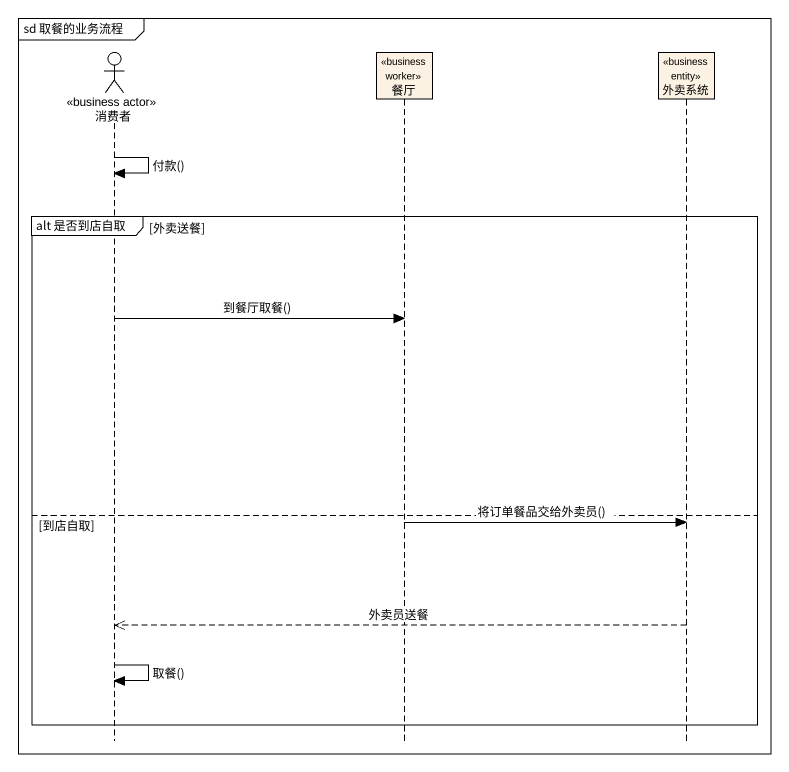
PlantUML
@startuml
mainframe sd 取餐的业务流程
hide footbox
actor 消费者 <<business actor>>
participant 餐厅 <<business worker>>
participant 外卖系统 <<business entity>>

消费者 -> 消费者 : 付款()
group alt 是否到店自取 [外卖送餐]
  消费者 -> 餐厅 : 到餐厅取餐()
else 到店自取
  餐厅 -> 外卖系统 : 将订单餐品交给外卖员()
  外卖系统 -->> 消费者 : 外卖员送餐
  消费者 -> 消费者 : 取餐()
end
@enduml
